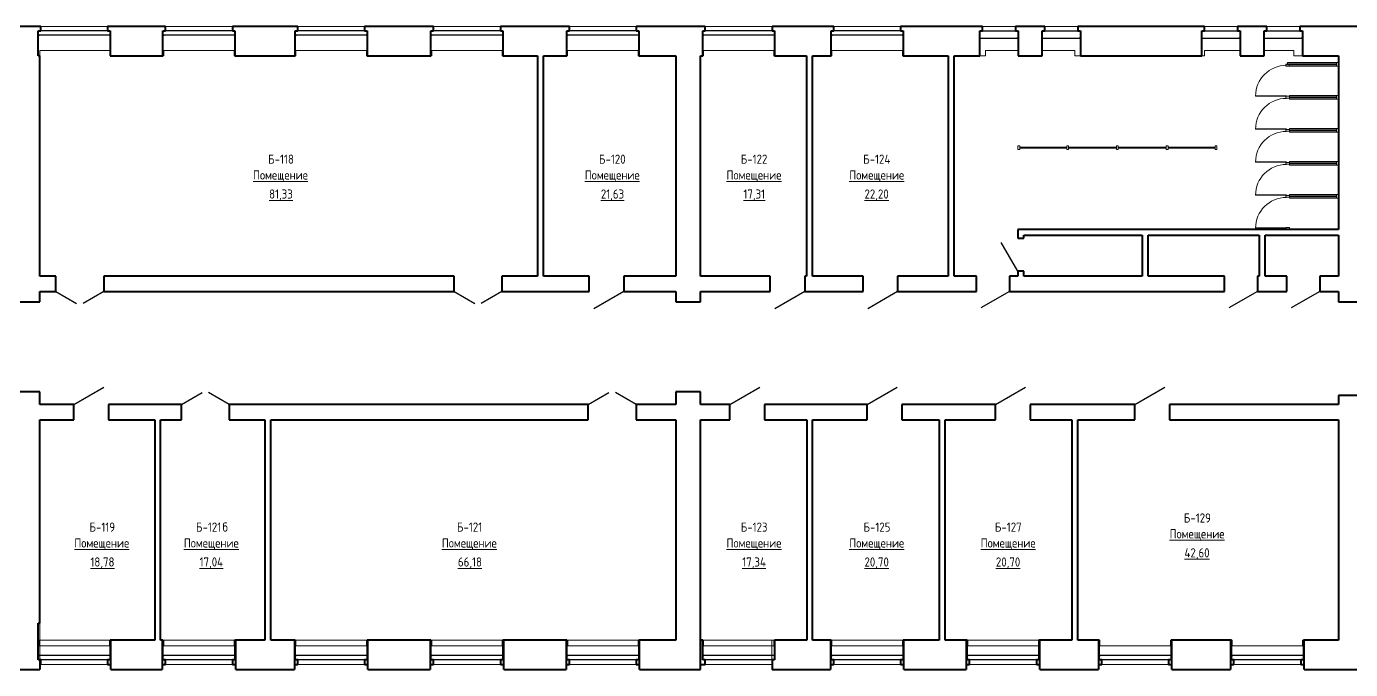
# Model space of a CAD drawing. Header units: millimetres. Extents: x -24 to 373619, y 275 to 149465.
# Drawn here: x 63333 to 99396, y 2775 to 20295 of the extents above; entities that cross this region are included whole.
import ezdxf

# ---------------------------------------------------------------- set-up
doc = ezdxf.new("R2010")
doc.units = ezdxf.units.MM
for name, color, linetype, lineweight in [('Двери', 7, 'Continuous', 18), ('Импосты витража', 7, 'Continuous', 18), ('Каркас_Импост', 7, 'Continuous', 30), ('Марки помещений', 7, 'Continuous', 18), ('Окна', 7, 'Continuous', 18), ('Панели витража', 7, 'Continuous', 18), ('Панель', 7, 'Continuous', 30), ('Стены', 7, 'Continuous', 18), ('Стены разрез', 7, 'Continuous', 40)]:
    doc.layers.add(name, color=color, linetype=linetype, lineweight=lineweight)
doc.styles.add('GOST Common_1', font='GOST Common.ttf', dxfattribs={"width": 0.9, "height": 250})

# ---------------------------------------------------------------- blocks, each defined once
blk = doc.blocks.new('ИРНИТУ-Окно-ГОСТ23166-99_4_2_Створки - 1920 x 2350-287669-001_Весь этаж')
at = {"layer": 'Каркас_Импост'}
for p, q in [((-1018.1, 210), (941.9, 210)), ((-1018.1, 210), (-1018.1, 90)), ((-1018.1, 210), (-983.1, 210)), ((-1018.1, 90), (941.9, 90)), ((-1018.1, 90), (-983.1, 90)), ((941.9, 210), (906.9, 210)), ((941.9, 90), (906.9, 90)), ((941.9, 210), (941.9, 90))]:
    blk.add_line(p, q, dxfattribs=at)
blk = doc.blocks.new('AC_Дверь_Однопольная_ДеревяннаяВнутренняя_ГОСТ6629-88 - 860х2080h-423457-001_Весь этаж')
at = {"layer": 'Панель'}
blk.add_line((-450, 210), (329, 660), dxfattribs=at)
blk = doc.blocks.new('AC_Дверь_Однопольная_ДеревяннаяВнутренняя_ГОСТ6629-88 - 860х2080h-423991-001_Весь этаж')
at = {"layer": 'Панель'}
blk.add_line((-450, 80), (329, 530), dxfattribs=at)
blk = doc.blocks.new('ИРНИТУ-Окно-ГОСТ23166-99_2_1_Створка - 1000 x 1800-942852-001_Весь этаж')
at = {"layer": 'Каркас_Импост'}
for p, q in [((-1018.1, 280), (21.9, 280)), ((-1018.1, 280), (-1018.1, 80)), ((-1018.1, 280), (-983.1, 280)), ((-1018.1, 80), (21.9, 80)), ((-1018.1, 80), (-983.1, 80)), ((21.9, 280), (-13.1, 280)), ((21.9, 80), (-13.1, 80)), ((21.9, 280), (21.9, 80))]:
    blk.add_line(p, q, dxfattribs=at)
blk = doc.blocks.new('Системная панель - ADSK_Глухая_25_белый пластик-513181-001_Весь этаж')
at = {"layer": 'Панели витража'}
for p, q in [((667.5, 12.5), (-667.5, 12.5)), ((-667.5, 12.5), (-667.5, -12.5)), ((667.5, -12.5), (667.5, 12.5)), ((-667.5, -12.5), (667.5, -12.5))]:
    blk.add_line(p, q, dxfattribs=at)
blk = doc.blocks.new('AC_ДверьВитражная_Однопольная_Туалетная - Глухая Левая-442682-001_Весь этаж')
at = {"layer": 'Панель'}
blk.add_line((420, -32.5), (420, -872.5), dxfattribs=at)
at = {"layer": 'Панель', "lineweight": 18}
blk.add_arc((420, -32.5), 840, 180, 270, dxfattribs=at)
blk = doc.blocks.new('Прямоугольный импост - 50х100-442674-001_Весь этаж')
at = {"layer": 'Импосты витража'}
for p, q in [((-25, 50), (25, 50)), ((-25, -50), (-25, 50)), ((25, 50), (25, -50)), ((25, -50), (-25, -50))]:
    blk.add_line(p, q, dxfattribs=at)
blk = doc.blocks.new('Прямоугольный импост - 50х100-442686-001_Весь этаж')
at = {"layer": 'Импосты витража'}
for p, q in [((-50, 50), (0, 50)), ((-50, -50), (-50, 50)), ((0, 50), (0, -50)), ((0, -50), (-50, -50))]:
    blk.add_line(p, q, dxfattribs=at)
blk = doc.blocks.new('Прямоугольный импост - 50х100-442689-001_Весь этаж')
at = {"layer": 'Импосты витража'}
for p, q in [((0, 50), (-50, 50)), ((-50, 50), (-50, -50)), ((0, -50), (0, 50)), ((-50, -50), (0, -50))]:
    blk.add_line(p, q, dxfattribs=at)
blk = doc.blocks.new('Системная панель - ADSK_Глухая_25_белый пластик-513185-001_Весь этаж')
at = {"layer": 'Панели витража'}
for p, q in [((642.5, 12.5), (-642.5, 12.5)), ((-642.5, 12.5), (-642.5, -12.5)), ((642.5, -12.5), (642.5, 12.5)), ((-642.5, -12.5), (642.5, -12.5))]:
    blk.add_line(p, q, dxfattribs=at)
blk = doc.blocks.new('Прямоугольный импост - 50х100-444423-001_Весь этаж')
at = {"layer": 'Импосты витража'}
for p, q in [((-50, 50), (0, 50)), ((-50, -50), (-50, 50)), ((0, 50), (0, -50)), ((0, -50), (-50, -50))]:
    blk.add_line(p, q, dxfattribs=at)
blk = doc.blocks.new('Прямоугольный импост - 50х100-513183-001_Весь этаж')
at = {"layer": 'Импосты витража'}
for p, q in [((97731, 15692), (97731, 15717)), ((99016, 15717), (97731, 15717)), ((97731, 15617), (97731, 15642)), ((99016, 15617), (97731, 15617))]:
    blk.add_line(p, q, dxfattribs=at)
blk = doc.blocks.new('Прямоугольный импост - 50х100-513179-001_Весь этаж')
at = {"layer": 'Импосты витража'}
for p, q in [((97681, 19280), (97681, 19317)), ((97681, 19317), (99016, 19317)), ((97731, 19217), (99016, 19217))]:
    blk.add_line(p, q, dxfattribs=at)
blk = doc.blocks.new('Прямоугольный импост - 50х100-444419-001_Весь этаж')
at = {"layer": 'Импосты витража'}
for p, q in [((0, 50), (-50, 50)), ((-50, 50), (-50, -50)), ((0, -50), (0, 50)), ((-50, -50), (0, -50))]:
    blk.add_line(p, q, dxfattribs=at)
blk = doc.blocks.new('ИРНИТУ_Дверь_Однопольная_ДеревяннаяВнутренняя_филенчатая - 900х2080 без верха-1341253-001_Весь этаж')
at = {"layer": 'Панель'}
blk.add_line((-470, 210), (344, 680), dxfattribs=at)
blk = doc.blocks.new('Системная панель - ADSK_Глухая_25_белый пластик-489488-001_Весь этаж')
at = {"layer": 'Панели витража'}
for p, q in [((640, 13), (-640, 13)), ((-640, 13), (-640, -13)), ((640, -13), (640, 13)), ((-640, -13), (640, -13))]:
    blk.add_line(p, q, dxfattribs=at)
blk = doc.blocks.new('Системная панель - ADSK_Глухая_25_белый пластик-489489-001_Весь этаж')
at = {"layer": 'Панели витража'}
for p, q in [((653, 13), (-653, 13)), ((-653, 13), (-653, -13)), ((653, -13), (653, 13)), ((-653, -13), (653, -13))]:
    blk.add_line(p, q, dxfattribs=at)
blk = doc.blocks.new('Прямоугольный импост - 50х100-450438-001_Весь этаж')
at = {"layer": 'Импосты витража'}
for p, q in [((-50, 50), (0, 50)), ((-50, -50), (-50, 50)), ((0, 50), (0, -50)), ((0, -50), (-50, -50))]:
    blk.add_line(p, q, dxfattribs=at)
blk = doc.blocks.new('Прямоугольный импост - 50х100-450440-001_Весь этаж')
at = {"layer": 'Импосты витража'}
for p, q in [((0, 50), (-50, 50)), ((-50, 50), (-50, -50)), ((0, -50), (0, 50)), ((-50, -50), (0, -50))]:
    blk.add_line(p, q, dxfattribs=at)
blk = doc.blocks.new('Прямоугольный импост - 50х100-450448-001_Весь этаж')
at = {"layer": 'Импосты витража'}
for p, q in [((-25, 50), (25, 50)), ((-25, -50), (-25, 50)), ((25, 50), (25, -50)), ((25, -50), (-25, -50))]:
    blk.add_line(p, q, dxfattribs=at)
blk = doc.blocks.new('Прямоугольный импост - 50х100-451065-001_Весь этаж')
at = {"layer": 'Импосты витража'}
for p, q in [((-25, 50), (25, 50)), ((-25, -50), (-25, 50)), ((25, 50), (25, -50)), ((25, -50), (-25, -50))]:
    blk.add_line(p, q, dxfattribs=at)
blk = doc.blocks.new('AC_Дверь_Двупольная_ДеревяннаяВнутренняя_филенчатая_с_верхом - 1260х2080-413008-001_Весь этаж')
at = {"layer": 'Панель'}
for p, q in [((-650, 210), (-87, 535)), ((650, 210), (87, 535))]:
    blk.add_line(p, q, dxfattribs=at)
blk = doc.blocks.new('ИРНИТУ-Окно-ГОСТ23166-99_4_2_Створки - 1920 x 2350-415137-001_Весь этаж')
at = {"layer": 'Каркас_Импост'}
for p, q in [((-1018.1, -160), (941.9, -160)), ((-1018.1, -280), (-1018.1, -160)), ((-1018.1, -160), (-983.1, -160)), ((-1018.1, -280), (941.9, -280)), ((-1018.1, -280), (-983.1, -280)), ((941.9, -160), (906.9, -160)), ((941.9, -280), (906.9, -280)), ((941.9, -280), (941.9, -160))]:
    blk.add_line(p, q, dxfattribs=at)

msp = doc.modelspace()

# ---------------------------------------------------------------- linework, layer by layer
at = {"layer": 'Стены'}
for p, q in [((63721, 20295), (65541, 20295)), ((67121, 20295), (68941, 20295)), ((70721, 20295), (72541, 20295)), ((74421, 20295), (76241, 20295)), ((78121, 20295), (79941, 20295)), ((81821, 20295), (83641, 20295)), ((85321, 20295), (87141, 20295)), ((89371, 20295), (90271, 20295)), ((91071, 20295), (91971, 20295)), ((95416, 20295), (96316, 20295)), ((97116, 20295), (98016, 20295)), ((63696, 19495), (63696, 19645)), ((63696, 19645), (65611, 19645)), ((67071, 19495), (67051, 19495)), ((67071, 19495), (67071, 19645)), ((67071, 19645), (68991, 19645)), ((68991, 19645), (68991, 19495)), ((69011, 19495), (68991, 19495)), ((70671, 19495), (70651, 19495)), ((70671, 19495), (70671, 19645)), ((70671, 19645), (72591, 19645)), ((72591, 19645), (72591, 19495)), ((72611, 19495), (72591, 19495)), ((74371, 19495), (74351, 19495)), ((74371, 19495), (74371, 19645)), ((74371, 19645), (76291, 19645)), ((76291, 19645), (76291, 19495)), ((76311, 19495), (76291, 19495)), ((78071, 19495), (78051, 19495)), ((78071, 19495), (78071, 19645)), ((78071, 19645), (79991, 19645)), ((79991, 19645), (79991, 19495)), ((80011, 19495), (79991, 19495)), ((81771, 19495), (81751, 19495)), ((81771, 19495), (81771, 19645)), ((81771, 19645), (83691, 19645)), ((83691, 19645), (83691, 19495)), ((83711, 19495), (83691, 19495)), ((85271, 19495), (85251, 19495)), ((85271, 19495), (85271, 19645)), ((85271, 19645), (87191, 19645)), ((87191, 19645), (87191, 19495)), ((87211, 19495), (87191, 19495)), ((89451, 19495), (89301, 19495)), ((89451, 19495), (89451, 19645)), ((89451, 19645), (90341, 19645)), ((91001, 19645), (91891, 19645)), ((91891, 19645), (91891, 19495)), ((92041, 19495), (91891, 19495)), ((95416, 19495), (95346, 19495)), ((95416, 19495), (95416, 19645)), ((95416, 19645), (96386, 19645)), ((97046, 19645), (97856, 19645)), ((97856, 19645), (97856, 19495)), ((98086, 19495), (97856, 19495)), ((63696, 4035), (63696, 3035)), ((63673, 3425), (63673, 3575)), ((63673, 3575), (65611, 3575)), ((65593, 3425), (63673, 3425)), ((65593, 3575), (65593, 3425)), ((67051, 3575), (69011, 3575)), ((67071, 3425), (67071, 3575)), ((68991, 3425), (67071, 3425)), ((68991, 3575), (68991, 3425)), ((70651, 3575), (72611, 3575)), ((70671, 3425), (70671, 3575)), ((72591, 3425), (70671, 3425)), ((72591, 3575), (72591, 3425)), ((74351, 3575), (76311, 3575)), ((74371, 3425), (74371, 3575)), ((76291, 3425), (74371, 3425)), ((76291, 3575), (76291, 3425)), ((78051, 3575), (80011, 3575)), ((78076, 3425), (78076, 3575)), ((79996, 3425), (78076, 3425)), ((79996, 3575), (79996, 3425)), ((81751, 3575), (83711, 3575)), ((81771, 3425), (81771, 3575)), ((83691, 3425), (81771, 3425)), ((83631, 3575), (83631, 2775)), ((83691, 3575), (83691, 3425)), ((85251, 3575), (87211, 3575)), ((85271, 3425), (85271, 3575)), ((87191, 3425), (85271, 3425)), ((87191, 3575), (87191, 3425)), ((88951, 3575), (90911, 3575)), ((88976, 3425), (88976, 3575)), ((90896, 3425), (88976, 3425)), ((90896, 3575), (90896, 3425)), ((92551, 3575), (92571, 3575)), ((92571, 3425), (92571, 3575)), ((94491, 3425), (92571, 3425)), ((94491, 3575), (94511, 3575)), ((94491, 3575), (94491, 3425)), ((96151, 3575), (96171, 3575)), ((96171, 3425), (96171, 3575)), ((98091, 3425), (96171, 3425)), ((98091, 3575), (98111, 3575)), ((98091, 3575), (98091, 3425)), ((65541, 2915), (63721, 2915)), ((68941, 2915), (67121, 2915)), ((72541, 2915), (70721, 2915)), ((76241, 2915), (74421, 2915)), ((79941, 2915), (78121, 2915)), ((83631, 2915), (81821, 2915)), ((87141, 2915), (85321, 2915)), ((90841, 2915), (89021, 2915)), ((94441, 2915), (92621, 2915)), ((98041, 2915), (96221, 2915)), ((83641, 2775), (83631, 2775))]:
    msp.add_line(p, q, dxfattribs=at)
at = {"layer": 'Стены разрез'}
for p, q in [((63721, 20295), (62441, 20295)), ((63721, 20175), (63721, 20295)), ((67121, 20295), (65541, 20295)), ((65541, 20295), (65541, 20175)), ((67121, 20175), (67121, 20295)), ((70721, 20295), (68941, 20295)), ((68941, 20295), (68941, 20175)), ((70721, 20175), (70721, 20295)), ((74421, 20295), (72541, 20295)), ((72541, 20295), (72541, 20175)), ((74421, 20175), (74421, 20295)), ((78121, 20295), (76241, 20295)), ((76241, 20295), (76241, 20175)), ((78121, 20175), (78121, 20295)), ((81821, 20295), (79941, 20295)), ((79941, 20295), (79941, 20175)), ((81821, 20175), (81821, 20295)), ((85321, 20295), (83641, 20295)), ((83641, 20295), (83641, 20175)), ((85321, 20175), (85321, 20295)), ((89371, 20295), (87141, 20295)), ((87141, 20295), (87141, 20175)), ((89371, 20175), (89371, 20295)), ((91071, 20295), (90271, 20295)), ((90271, 20295), (90271, 20175)), ((91071, 20175), (91071, 20295)), ((95416, 20295), (91971, 20295)), ((91971, 20295), (91971, 20175)), ((95416, 20175), (95416, 20295)), ((97116, 20295), (96316, 20295)), ((96316, 20295), (96316, 20175)), ((97116, 20175), (97116, 20295)), ((100066, 20295), (98016, 20295)), ((98016, 20295), (98016, 20175)), ((63651, 19495), (63651, 20175)), ((63651, 20175), (63721, 20175)), ((65541, 20175), (65611, 20175)), ((65611, 20175), (65611, 19495)), ((67051, 19495), (67051, 20175)), ((67051, 20175), (67121, 20175)), ((68941, 20175), (69011, 20175)), ((69011, 20175), (69011, 19495)), ((70651, 19495), (70651, 20175)), ((70651, 20175), (70721, 20175)), ((72541, 20175), (72611, 20175)), ((72611, 20175), (72611, 19495)), ((74351, 19495), (74351, 20175)), ((74351, 20175), (74421, 20175)), ((76241, 20175), (76311, 20175)), ((76311, 20175), (76311, 19495)), ((78051, 19495), (78051, 20175)), ((78051, 20175), (78121, 20175)), ((79941, 20175), (80011, 20175)), ((80011, 20175), (80011, 19495)), ((81751, 19495), (81751, 20175)), ((81751, 20175), (81821, 20175)), ((83641, 20175), (83711, 20175)), ((83711, 20175), (83711, 19495)), ((85251, 19495), (85251, 20175)), ((85251, 20175), (85321, 20175)), ((87141, 20175), (87211, 20175)), ((87211, 20175), (87211, 19495)), ((89301, 19495), (89301, 20175)), ((89301, 20175), (89371, 20175)), ((90271, 20175), (90341, 20175)), ((90341, 20175), (90341, 19495)), ((91001, 19495), (91001, 20175)), ((91001, 20175), (91071, 20175)), ((91971, 20175), (92041, 20175)), ((92041, 20175), (92041, 19495)), ((95346, 19495), (95346, 20175)), ((95346, 20175), (95416, 20175)), ((96316, 20175), (96386, 20175)), ((96386, 20175), (96386, 19495)), ((97046, 19495), (97046, 20175)), ((97046, 20175), (97116, 20175)), ((98016, 20175), (98086, 20175)), ((98086, 20175), (98086, 19495)), ((63696, 19495), (63651, 19495)), ((63696, 13495), (63696, 19495)), ((65611, 19495), (67051, 19495)), ((69011, 19495), (70651, 19495)), ((72611, 19495), (74351, 19495)), ((76311, 19495), (77251, 19495)), ((77251, 19495), (77251, 13495)), ((77411, 19495), (78051, 19495)), ((77411, 13495), (77411, 19495)), ((80011, 19495), (81016, 19495)), ((81016, 19495), (81016, 13495)), ((81696, 19495), (81751, 19495)), ((81696, 13495), (81696, 19495)), ((83711, 19495), (84581, 19495)), ((84581, 19495), (84581, 13495)), ((84741, 19495), (85251, 19495)), ((84741, 13495), (84741, 19495)), ((87211, 19495), (88441, 19495)), ((88441, 19495), (88441, 13495)), ((88601, 19495), (89301, 19495)), ((88601, 13495), (88601, 19495)), ((90341, 19495), (91001, 19495)), ((92041, 19495), (95346, 19495)), ((96386, 19495), (97046, 19495)), ((98086, 19495), (99066, 19495)), ((99066, 19495), (99066, 14767)), ((99066, 14767), (90335, 14767)), ((90335, 14767), (90335, 14531)), ((90335, 14531), (90495, 14531)), ((90495, 14607), (93721, 14607)), ((90495, 14531), (90495, 14607)), ((93721, 14607), (93721, 13495)), ((93881, 14607), (96911, 14607)), ((93881, 13495), (93881, 14607)), ((96911, 14607), (96911, 13495)), ((97071, 14607), (99066, 14607)), ((97071, 13495), (97071, 14607)), ((99066, 14607), (99066, 13495)), ((64136, 13495), (63696, 13495)), ((64136, 13075), (64136, 13495)), ((74981, 13495), (65436, 13495)), ((65436, 13495), (65436, 13075)), ((74981, 13075), (74981, 13495)), ((77251, 13495), (76281, 13495)), ((76281, 13495), (76281, 13075)), ((78661, 13495), (77411, 13495)), ((78661, 13075), (78661, 13495)), ((81016, 13495), (79601, 13495)), ((79601, 13495), (79601, 13075)), ((83591, 13495), (81696, 13495)), ((83591, 13075), (83591, 13495)), ((84581, 13495), (84531, 13495)), ((84531, 13495), (84531, 13075)), ((86121, 13495), (84741, 13495)), ((86121, 13075), (86121, 13495)), ((88441, 13495), (87061, 13495)), ((87061, 13495), (87061, 13075)), ((89205, 13495), (88601, 13495)), ((89205, 13075), (89205, 13495)), ((90335, 13495), (90105, 13495)), ((90105, 13495), (90105, 13075)), ((90335, 13631), (90335, 13495)), ((90495, 13631), (90335, 13631)), ((90495, 13495), (90495, 13631)), ((93721, 13495), (90495, 13495)), ((95961, 13495), (93881, 13495)), ((95961, 13075), (95961, 13495)), ((96911, 13495), (96861, 13495)), ((96861, 13495), (96861, 13075)), ((97661, 13495), (97071, 13495)), ((97661, 13075), (97661, 13495)), ((99066, 13495), (98561, 13495)), ((98561, 13495), (98561, 13075)), ((63696, 12796), (63696, 13075)), ((63696, 13075), (64136, 13075)), ((65436, 13075), (74981, 13075)), ((76281, 13075), (78661, 13075)), ((79601, 13075), (81016, 13075)), ((81016, 13075), (81016, 12796)), ((81696, 13075), (83591, 13075)), ((81696, 12796), (81696, 13075)), ((84531, 13075), (86121, 13075)), ((87061, 13075), (89205, 13075)), ((90105, 13075), (95961, 13075)), ((96861, 13075), (97661, 13075)), ((98561, 13075), (99066, 13075)), ((99066, 13075), (99066, 12796)), ((63016, 12796), (63696, 12796)), ((81016, 12796), (81696, 12796)), ((99066, 12796), (100866, 12796)), ((63696, 10340), (63016, 10340)), ((63696, 9995), (63696, 10340)), ((81016, 10340), (81016, 9995)), ((81696, 10340), (81016, 10340)), ((81696, 9995), (81696, 10340)), ((100846, 10245), (99066, 10245)), ((99066, 10245), (99066, 9995)), ((64626, 9995), (63696, 9995)), ((64626, 9575), (64626, 9995)), ((67556, 9995), (65566, 9995)), ((65566, 9995), (65566, 9575)), ((67556, 9575), (67556, 9995)), ((78636, 9995), (68856, 9995)), ((68856, 9995), (68856, 9575)), ((78636, 9575), (78636, 9995)), ((81016, 9995), (79936, 9995)), ((79936, 9995), (79936, 9575)), ((82491, 9995), (81696, 9995)), ((82491, 9575), (82491, 9995)), ((86231, 9995), (83431, 9995)), ((83431, 9995), (83431, 9575)), ((86231, 9575), (86231, 9995)), ((89728, 9995), (87171, 9995)), ((87171, 9995), (87171, 9575)), ((89728, 9575), (89728, 9995)), ((93525, 9995), (90668, 9995)), ((90668, 9995), (90668, 9575)), ((93525, 9575), (93525, 9995)), ((99066, 9995), (94465, 9995)), ((94465, 9995), (94465, 9575)), ((63696, 4035), (63696, 9575)), ((63696, 9575), (64626, 9575)), ((65566, 9575), (66826, 9575)), ((66826, 9575), (66826, 3575)), ((66986, 3575), (66986, 9575)), ((66986, 9575), (67556, 9575)), ((68856, 9575), (69826, 9575)), ((69826, 9575), (69826, 3575)), ((69986, 9575), (78636, 9575)), ((69986, 3575), (69986, 9575)), ((79936, 9575), (81016, 9575)), ((81016, 9575), (81016, 3575)), ((81696, 9575), (82491, 9575)), ((81696, 2775), (81696, 9575)), ((83431, 9575), (84586, 9575)), ((84586, 9575), (84586, 3575)), ((84746, 9575), (86231, 9575)), ((84746, 3575), (84746, 9575)), ((87171, 9575), (88196, 9575)), ((88196, 9575), (88196, 3575)), ((88356, 9575), (89728, 9575)), ((88356, 3575), (88356, 9575)), ((90668, 9575), (91806, 9575)), ((91806, 9575), (91806, 3575)), ((91966, 9575), (93525, 9575)), ((91966, 3575), (91966, 9575)), ((94465, 9575), (99066, 9575)), ((99066, 9575), (99066, 3575)), ((63651, 3035), (63651, 4035)), ((63651, 4035), (63696, 4035)), ((66826, 3575), (65611, 3575)), ((65611, 3575), (65611, 3035)), ((65631, 2775), (65631, 3575)), ((67051, 3575), (66986, 3575)), ((67031, 3575), (67031, 2775)), ((67051, 3035), (67051, 3575)), ((69826, 3575), (69011, 3575)), ((69011, 3575), (69011, 3035)), ((69031, 2775), (69031, 3575)), ((70651, 3575), (69986, 3575)), ((70631, 3575), (70631, 2775)), ((70651, 3035), (70651, 3575)), ((74351, 3575), (72611, 3575)), ((72611, 3575), (72611, 3035)), ((72631, 2775), (72631, 3575)), ((74331, 3575), (74331, 2775)), ((74351, 3035), (74351, 3575)), ((78051, 3575), (76311, 3575)), ((76311, 3575), (76311, 3035)), ((76331, 2775), (76331, 3575)), ((78031, 3575), (78031, 2775)), ((78051, 3035), (78051, 3575)), ((81016, 3575), (80011, 3575)), ((80011, 3575), (80011, 3035)), ((80031, 2775), (80031, 3575)), ((81751, 3575), (81696, 3575)), ((81751, 3035), (81751, 3575)), ((84586, 3575), (83711, 3575)), ((83711, 3575), (83711, 3035)), ((85251, 3575), (84746, 3575)), ((85231, 3575), (85231, 2775)), ((85251, 3035), (85251, 3575)), ((88196, 3575), (87211, 3575)), ((87211, 3575), (87211, 3035)), ((87231, 2775), (87231, 3575)), ((88951, 3575), (88356, 3575)), ((88931, 3575), (88931, 2775)), ((88951, 3035), (88951, 3575)), ((91806, 3575), (90911, 3575)), ((90911, 3575), (90911, 3035)), ((90931, 2775), (90931, 3575)), ((92551, 3575), (91966, 3575)), ((92531, 3575), (92531, 2775)), ((92551, 3035), (92551, 3575)), ((96151, 3575), (94511, 3575)), ((94511, 3575), (94511, 3035)), ((94531, 2775), (94531, 3575)), ((96131, 3575), (96131, 2775)), ((96151, 3035), (96151, 3575)), ((99066, 3575), (98111, 3575)), ((98111, 3575), (98111, 3035)), ((98131, 2775), (98131, 3575)), ((63721, 3035), (63651, 3035)), ((63696, 3035), (63696, 2775)), ((63696, 2915), (63721, 2915)), ((63721, 2915), (63721, 3035)), ((65611, 3035), (65541, 3035)), ((65541, 3035), (65541, 2915)), ((65541, 2915), (65631, 2915)), ((67031, 2915), (67121, 2915)), ((67121, 3035), (67051, 3035)), ((67121, 2915), (67121, 3035)), ((69011, 3035), (68941, 3035)), ((68941, 3035), (68941, 2915)), ((68941, 2915), (69031, 2915)), ((70631, 2915), (70721, 2915)), ((70721, 3035), (70651, 3035)), ((70721, 2915), (70721, 3035)), ((72611, 3035), (72541, 3035)), ((72541, 3035), (72541, 2915)), ((72541, 2915), (72631, 2915)), ((74331, 2915), (74421, 2915)), ((74421, 3035), (74351, 3035)), ((74421, 2915), (74421, 3035)), ((76311, 3035), (76241, 3035)), ((76241, 3035), (76241, 2915)), ((76241, 2915), (76331, 2915)), ((78031, 2915), (78121, 2915)), ((78121, 3035), (78051, 3035)), ((78121, 2915), (78121, 3035)), ((80011, 3035), (79941, 3035)), ((79941, 3035), (79941, 2915)), ((79941, 2915), (80031, 2915)), ((81696, 2915), (81821, 2915)), ((81821, 3035), (81751, 3035)), ((81821, 2915), (81821, 3035)), ((83711, 3035), (83641, 3035)), ((83641, 3035), (83641, 2775)), ((85231, 2915), (85321, 2915)), ((85321, 3035), (85251, 3035)), ((85321, 2915), (85321, 3035)), ((87211, 3035), (87141, 3035)), ((87141, 3035), (87141, 2915)), ((87141, 2915), (87231, 2915)), ((88931, 2915), (89021, 2915)), ((89021, 3035), (88951, 3035)), ((89021, 2915), (89021, 3035)), ((90911, 3035), (90841, 3035)), ((90841, 3035), (90841, 2915)), ((90841, 2915), (90931, 2915)), ((92531, 2915), (92621, 2915)), ((92621, 3035), (92551, 3035)), ((92621, 2915), (92621, 3035)), ((94511, 3035), (94441, 3035)), ((94441, 3035), (94441, 2915)), ((94441, 2915), (94531, 2915)), ((96131, 2915), (96221, 2915)), ((96221, 3035), (96151, 3035)), ((96221, 2915), (96221, 3035)), ((98111, 3035), (98041, 3035)), ((98041, 3035), (98041, 2915)), ((98041, 2915), (98131, 2915)), ((61686, 2775), (63696, 2775)), ((65631, 2775), (67031, 2775)), ((69031, 2775), (70631, 2775)), ((72631, 2775), (74331, 2775)), ((76331, 2775), (78031, 2775)), ((80031, 2775), (81696, 2775)), ((83641, 2775), (85231, 2775)), ((87231, 2775), (88931, 2775)), ((90931, 2775), (92531, 2775)), ((94531, 2775), (96131, 2775)), ((98131, 2775), (100046, 2775))]:
    msp.add_line(p, q, dxfattribs=at)

# ---------------------------------------------------------------- block references
at = {"layer": 'Двери'}
for name, p, rotation in [('AC_ДверьВитражная_Однопольная_Туалетная - Глухая Левая-442682-001_Весь этаж', (97681, 18817), 270), ('AC_ДверьВитражная_Однопольная_Туалетная - Глухая Левая-442682-001_Весь этаж', (97681, 17917), 270), ('AC_ДверьВитражная_Однопольная_Туалетная - Глухая Левая-442682-001_Весь этаж', (97681, 17017), 270), ('AC_ДверьВитражная_Однопольная_Туалетная - Глухая Левая-442682-001_Весь этаж', (97681, 16117), 270), ('AC_ДверьВитражная_Однопольная_Туалетная - Глухая Левая-442682-001_Весь этаж', (97681, 15217), 270), ('AC_Дверь_Однопольная_ДеревяннаяВнутренняя_ГОСТ6629-88 - 860х2080h-423991-001_Весь этаж', (90415, 14081), 90), ('AC_Дверь_Двупольная_ДеревяннаяВнутренняя_филенчатая_с_верхом - 1260х2080-413008-001_Весь этаж', (64786, 13285), 180), ('AC_Дверь_Двупольная_ДеревяннаяВнутренняя_филенчатая_с_верхом - 1260х2080-413008-001_Весь этаж', (75631, 13285), 180), ('ИРНИТУ_Дверь_Однопольная_ДеревяннаяВнутренняя_филенчатая - 900х2080 без верха-1341253-001_Весь этаж', (79131, 13285), 180), ('ИРНИТУ_Дверь_Однопольная_ДеревяннаяВнутренняя_филенчатая - 900х2080 без верха-1341253-001_Весь этаж', (84061, 13285), 180), ('ИРНИТУ_Дверь_Однопольная_ДеревяннаяВнутренняя_филенчатая - 900х2080 без верха-1341253-001_Весь этаж', (86591, 13285), 180), ('AC_Дверь_Однопольная_ДеревяннаяВнутренняя_ГОСТ6629-88 - 860х2080h-423457-001_Весь этаж', (89655, 13285), 180), ('AC_Дверь_Однопольная_ДеревяннаяВнутренняя_ГОСТ6629-88 - 860х2080h-423457-001_Весь этаж', (96411, 13285), 180), ('AC_Дверь_Однопольная_ДеревяннаяВнутренняя_ГОСТ6629-88 - 860х2080h-423457-001_Весь этаж', (98111, 13285), 180)]:
    msp.add_blockref(name, p, dxfattribs=dict(at, rotation=rotation))
for name, p in [('ИРНИТУ_Дверь_Однопольная_ДеревяннаяВнутренняя_филенчатая - 900х2080 без верха-1341253-001_Весь этаж', (65096, 9785)), ('ИРНИТУ_Дверь_Однопольная_ДеревяннаяВнутренняя_филенчатая - 900х2080 без верха-1341253-001_Весь этаж', (82961, 9785)), ('ИРНИТУ_Дверь_Однопольная_ДеревяннаяВнутренняя_филенчатая - 900х2080 без верха-1341253-001_Весь этаж', (86701, 9785)), ('ИРНИТУ_Дверь_Однопольная_ДеревяннаяВнутренняя_филенчатая - 900х2080 без верха-1341253-001_Весь этаж', (90198, 9785)), ('ИРНИТУ_Дверь_Однопольная_ДеревяннаяВнутренняя_филенчатая - 900х2080 без верха-1341253-001_Весь этаж', (93995, 9785)), ('AC_Дверь_Двупольная_ДеревяннаяВнутренняя_филенчатая_с_верхом - 1260х2080-413008-001_Весь этаж', (68206, 9785)), ('AC_Дверь_Двупольная_ДеревяннаяВнутренняя_филенчатая_с_верхом - 1260х2080-413008-001_Весь этаж', (79286, 9785))]:
    msp.add_blockref(name, p, dxfattribs=at)
at = {"layer": 'Импосты витража'}
for name, p, rotation in [('Прямоугольный импост - 50х100-442689-001_Весь этаж', (97681, 19267), 90), ('Прямоугольный импост - 50х100-450440-001_Весь этаж', (90335, 16996), 180)]:
    msp.add_blockref(name, p, dxfattribs=dict(at, rotation=rotation))
for name, p in [('Прямоугольный импост - 50х100-513179-001_Весь этаж', (0, 0)), ('Прямоугольный импост - 50х100-444419-001_Весь этаж', (99066, 19267)), ('Прямоугольный импост - 50х100-513183-001_Весь этаж', (0, 2700)), ('Прямоугольный импост - 50х100-513183-001_Весь этаж', (0, 1800)), ('Прямоугольный импост - 50х100-513183-001_Весь этаж', (0, 900)), ('Прямоугольный импост - 50х100-513183-001_Весь этаж', (0, 0))]:
    msp.add_blockref(name, p, dxfattribs=at)
at = {"layer": 'Импосты витража', "extrusion": (0, 0, -1)}
for name, p, rotation in [('Прямоугольный импост - 50х100-442674-001_Весь этаж', (-97681, 18367), 270), ('Прямоугольный импост - 50х100-444423-001_Весь этаж', (-99066, 18367), 180), ('Прямоугольный импост - 50х100-442674-001_Весь этаж', (-97681, 17467), 270), ('Прямоугольный импост - 50х100-444423-001_Весь этаж', (-99066, 17467), 180), ('Прямоугольный импост - 50х100-451065-001_Весь этаж', (-91690, 16996), 180), ('Прямоугольный импост - 50х100-450448-001_Весь этаж', (-93046, 16996), 180), ('Прямоугольный импост - 50х100-451065-001_Весь этаж', (-94402, 16996), 180), ('Прямоугольный импост - 50х100-450438-001_Весь этаж', (-95758, 16996), 180), ('Прямоугольный импост - 50х100-442674-001_Весь этаж', (-97681, 16567), 270), ('Прямоугольный импост - 50х100-444423-001_Весь этаж', (-99066, 16567), 180), ('Прямоугольный импост - 50х100-442674-001_Весь этаж', (-97681, 15667), 270), ('Прямоугольный импост - 50х100-444423-001_Весь этаж', (-99066, 15667), 180), ('Прямоугольный импост - 50х100-442686-001_Весь этаж', (-97681, 14767), 270)]:
    msp.add_blockref(name, p, dxfattribs=dict(at, rotation=rotation))
at = {"layer": 'Окна', "rotation": 180}
for name, p in [('ИРНИТУ-Окно-ГОСТ23166-99_4_2_Створки - 1920 x 2350-415137-001_Весь этаж', (64593, 19895)), ('ИРНИТУ-Окно-ГОСТ23166-99_4_2_Створки - 1920 x 2350-415137-001_Весь этаж', (67993, 19895)), ('ИРНИТУ-Окно-ГОСТ23166-99_4_2_Створки - 1920 x 2350-415137-001_Весь этаж', (71593, 19895)), ('ИРНИТУ-Окно-ГОСТ23166-99_4_2_Створки - 1920 x 2350-415137-001_Весь этаж', (75293, 19895)), ('ИРНИТУ-Окно-ГОСТ23166-99_4_2_Створки - 1920 x 2350-415137-001_Весь этаж', (78993, 19895)), ('ИРНИТУ-Окно-ГОСТ23166-99_4_2_Створки - 1920 x 2350-415137-001_Весь этаж', (82693, 19895)), ('ИРНИТУ-Окно-ГОСТ23166-99_4_2_Створки - 1920 x 2350-415137-001_Весь этаж', (86193, 19895)), ('ИРНИТУ-Окно-ГОСТ23166-99_4_2_Створки - 1920 x 2350-287669-001_Весь этаж', (64593, 3245)), ('ИРНИТУ-Окно-ГОСТ23166-99_4_2_Створки - 1920 x 2350-287669-001_Весь этаж', (67993, 3245)), ('ИРНИТУ-Окно-ГОСТ23166-99_4_2_Створки - 1920 x 2350-287669-001_Весь этаж', (71593, 3245)), ('ИРНИТУ-Окно-ГОСТ23166-99_4_2_Створки - 1920 x 2350-287669-001_Весь этаж', (75293, 3245)), ('ИРНИТУ-Окно-ГОСТ23166-99_4_2_Створки - 1920 x 2350-287669-001_Весь этаж', (78993, 3245)), ('ИРНИТУ-Окно-ГОСТ23166-99_4_2_Створки - 1920 x 2350-287669-001_Весь этаж', (82693, 3245)), ('ИРНИТУ-Окно-ГОСТ23166-99_4_2_Створки - 1920 x 2350-287669-001_Весь этаж', (86193, 3245)), ('ИРНИТУ-Окно-ГОСТ23166-99_4_2_Створки - 1920 x 2350-287669-001_Весь этаж', (89893, 3245)), ('ИРНИТУ-Окно-ГОСТ23166-99_4_2_Створки - 1920 x 2350-287669-001_Весь этаж', (93493, 3245)), ('ИРНИТУ-Окно-ГОСТ23166-99_4_2_Створки - 1920 x 2350-287669-001_Весь этаж', (97093, 3245))]:
    msp.add_blockref(name, p, dxfattribs=at)
at = {"layer": 'Окна'}
for p in [(90319, 19895), (92019, 19895), (96364, 19895), (98064, 19895)]:
    msp.add_blockref('ИРНИТУ-Окно-ГОСТ23166-99_2_1_Створка - 1000 x 1800-942852-001_Весь этаж', p, dxfattribs=at)
at = {"layer": 'Панели витража', "rotation": 180}
msp.add_blockref('Системная панель - ADSK_Глухая_25_белый пластик-513181-001_Весь этаж', (98348, 19267), dxfattribs=at)
at = {"layer": 'Панели витража'}
for name, p in [('Системная панель - ADSK_Глухая_25_белый пластик-513185-001_Весь этаж', (98373, 18367)), ('Системная панель - ADSK_Глухая_25_белый пластик-513185-001_Весь этаж', (98373, 17467)), ('Системная панель - ADSK_Глухая_25_белый пластик-489488-001_Весь этаж', (91025, 16996)), ('Системная панель - ADSK_Глухая_25_белый пластик-489489-001_Весь этаж', (92368, 16996)), ('Системная панель - ADSK_Глухая_25_белый пластик-489489-001_Весь этаж', (93724, 16996)), ('Системная панель - ADSK_Глухая_25_белый пластик-489488-001_Весь этаж', (95068, 16996)), ('Системная панель - ADSK_Глухая_25_белый пластик-513185-001_Весь этаж', (98373, 16567)), ('Системная панель - ADSK_Глухая_25_белый пластик-513185-001_Весь этаж', (98373, 15667))]:
    msp.add_blockref(name, p, dxfattribs=at)

# ---------------------------------------------------------------- texts
at = {"layer": 'Марки помещений', "lineweight": 9, "char_height": 250, "attachment_point": 1, "style": 'GOST Common_1'}
for s, insert, width in [('\\fGOST Common|b0|i0|c204|p34|;\\W.9;Б', (69915, 16805), 216.46), ('-118', (70094, 16805), 663.8), ('\\fGOST Common|b0|i0|c204|p34|;\\W.9;Б', (78926, 16805), 216.46), ('-120', (79105, 16805), 721.52), ('\\fGOST Common|b0|i0|c204|p34|;\\W.9;Б', (82787, 16805), 216.46), ('-122', (82965, 16805), 721.52), ('\\fGOST Common|b0|i0|c204|p34|;\\W.9;Б', (86122, 16805), 216.46), ('-124', (86300, 16805), 743.16), ('\\LПомещение', (69504, 16374), 1875.95), ('\\LПомещение', (78539, 16374), 1875.95), ('\\LПомещение', (82400, 16374), 1875.95), ('\\LПомещение', (85744, 16374), 1875.95), ('\\L81,33', (69942, 15855), 815.32), ('\\L21,63', (78977, 15855), 815.32), ('\\L17,31', (82861, 15855), 757.59), ('\\L22,20', (86158, 15855), 873.04), ('\\fGOST Common|b0|i0|c204|p34|;\\W.9;Б', (94856, 7029), 216.46), ('-129', (95035, 7029), 721.52), ('\\fGOST Common|b0|i0|c204|p34|;\\W.9;Б', (65048, 6780), 216.46), ('-119', (65227, 6780), 663.8), ('\\fGOST Common|b0|i0|c204|p34|;\\W.9;Б', (67950, 6780), 216.46), ('-121', (68129, 6780), 663.8), ('\\fGOST Common|b0|i0|c204|p34|;\\W.9;б', (68676, 6780), 194.81), ('\\fGOST Common|b0|i0|c204|p34|;\\W.9;Б', (75058, 6780), 216.46), ('-121', (75236, 6780), 663.8), ('\\fGOST Common|b0|i0|c204|p34|;\\W.9;Б', (82787, 6780), 216.46), ('-123', (82965, 6780), 721.52), ('\\fGOST Common|b0|i0|c204|p34|;\\W.9;Б', (86131, 6780), 216.46), ('-125', (86309, 6780), 721.52), ('\\fGOST Common|b0|i0|c204|p34|;\\W.9;Б', (89710, 6780), 216.46), ('-127', (89888, 6780), 721.52), ('\\LПомещение', (94469, 6598), 1875.95), ('\\LПомещение', (64637, 6348), 1875.95), ('\\LПомещение', (67619, 6348), 1875.95), ('\\LПомещение', (74647, 6348), 1875.95), ('\\LПомещение', (82400, 6348), 1875.95), ('\\LПомещение', (85744, 6348), 1875.95), ('\\LПомещение', (89323, 6348), 1875.95), ('\\L18,78', (65075, 5830), 815.32), ('\\L17,04', (68048, 5830), 836.96), ('\\L66,18', (75085, 5830), 815.32), ('\\L17,34', (82829, 5830), 836.96), ('\\L20,70', (86158, 5830), 873.04), ('\\L20,70', (89737, 5830), 873.04), ('\\L42,60', (94874, 6079), 894.68)]:
    msp.add_mtext(s, dxfattribs=dict(at, insert=insert, width=width))

doc.saveas('drawing.dxf')
